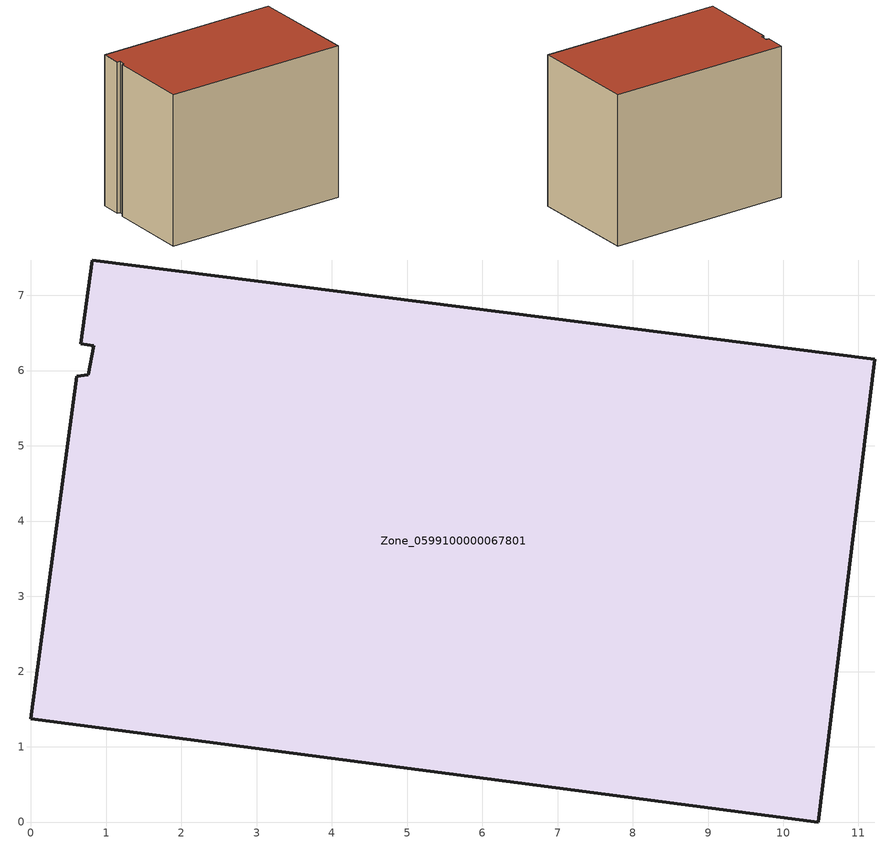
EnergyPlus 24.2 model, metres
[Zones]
Zone_0599100000067801
 floor ground (C_G): 0.66,6.36 0.81,7.47 11.21,6.15 10.47,0 0,1.37 0.61,5.92 0.76,5.95 0.83,6.33 z0
 wall outside (C_F): 10.47,0 11.21,6.15 0.81,7.47 0.66,6.36 0.83,6.33 0.76,5.95 0.61,5.92 0,1.37 10.47,0 z0:8.66
 roof outside (C_R): 0.81,7.47 0.66,6.36 0.83,6.33 0.76,5.95 0.61,5.92 0,1.37 10.47,0 11.21,6.15 z8.66
[BUILDING]
Pand.0599100000067801: North Axis=0; Terrain=City; Loads Convergence Tolerance Value=0.04; Temperature Convergence Tolerance Value=0.4; Solar Distribution=FullExterior; Maximum Number of Warmup Days=25; Minimum Number of Warmup Days=1
[Site:Location]
Rotterdam.The.Hague.AP_ZH_NLD Design_Conditions: Latitude=51.96; Longitude=4.45; Time Zone=1; Elevation=-4.5
[SITE:GROUNDTEMPERATURE:BUILDINGSURFACE]
18, 18, 18, 18, 18, 18, 18, 18, 18, 18, 18, 18
[MATERIAL] Thermal Absorptance=0.9; Solar Absorptance=0.7; Visible Absorptance=0.7
Name | Roughness | Thickness | Conductivity | Density | Specific Heat
G.TI.1946-1964 | MediumSmooth | 0.15 | 1 | 540 | 1210
F.TI.1946-1964 | Rough | 0.3 | 0.857143 | 1920 | 840
R.TI.1946-1964 | MediumRough | 0.2 | 0.277778 | 1500 | 1000
[CONSTRUCTION]
C_G: G.TI.1946-1964
C_F: F.TI.1946-1964
C_R: R.TI.1946-1964
[ZONE]
Zone_0599100000067801: Type=1; Multiplier=1; Ceiling Height=Autocalculate; Volume=Autocalculate; Floor Area=autocalculate; Part of Total Floor Area=Yes
[ZONEINFILTRATION:DESIGNFLOWRATE]
Infil_Zone_0599100000067801: Zone or ZoneList or Space or SpaceList=Zone_0599100000067801; Schedule=AlwaysOn; Design Flow Rate Calculation Method=Flow/Area; Flow Rate per Floor Area=0.003; Constant Term Coefficient=1; Temperature Term Coefficient=0; Velocity Term Coefficient=0; Velocity Squared Term Coefficient=0
[HVACTEMPLATE:ZONE:IDEALLOADSAIRSYSTEM]
Zone_0599100000067801: Maximum Heating Supply Air Temperature=50; Minimum Cooling Supply Air Temperature=13; Maximum Heating Supply Air Humidity Ratio=0.0156; Minimum Cooling Supply Air Humidity Ratio=0.0077; Heating Limit=NoLimit; Cooling Limit=NoLimit; Dehumidification Control Type=ConstantSensibleHeatRatio; Cooling Sensible Heat Ratio=0.7; Dehumidification Setpoint=60; Humidification Control Type=None; Humidification Setpoint=30; Outdoor Air Method=None; Outdoor Air Flow Rate per Person=0.00944; Outdoor Air Flow Rate per Zone Floor Area=0; Outdoor Air Flow Rate per Zone=0; Demand Controlled Ventilation Type=None; Outdoor Air Economizer Type=NoEconomizer; Heat Recovery Type=None; Sensible Heat Recovery Effectiveness=0.7; Latent Heat Recovery Effectiveness=0.65
[ZONECONTROL:THERMOSTAT]
ThermostatControl_Zone_0599100000067801: Zone or ZoneList=Zone_0599100000067801; Control Type Schedule=DualSetpointControlType; Control 1=Thermostat_Zone_0599100000067801; Temperature Difference Between Cutout And Setpoint=0
[THERMOSTATSETPOINT:DUALSETPOINT]
Thermostat_Zone_0599100000067801: Heating Setpoint Temperature Schedule=HeatingSetpoint_Zone_0599100000067801; Cooling Setpoint Temperature Schedule=CoolingSetpoint_Zone_0599100000067801
[SCHEDULE:COMPACT]
HeatingSetpoint_Zone_0599100000067801: Through: 12/31, For: AllDays, Until: 24:00, 21
CoolingSetpoint_Zone_0599100000067801: Through: 12/31, For: AllDays, Until: 24:00, 24
DualSetpointControlType: Through: 12/31, For: AllDays, Until: 24:00, 4
AlwaysOn: Through: 12/31, For: AllDays, Until: 24:00, 1
